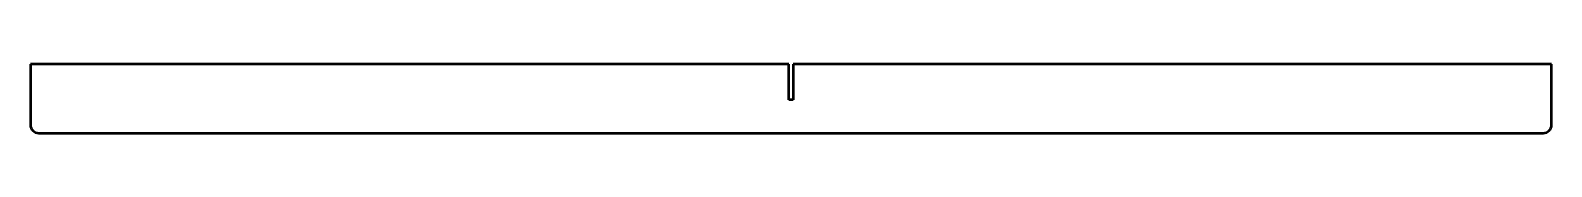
# Model space of a CAD drawing. Header units: millimetres. Extents: x 1 to 1099, y 1 to 51.
import ezdxf

# ---------------------------------------------------------------- set-up
doc = ezdxf.new("R2010")
doc.units = ezdxf.units.MM
doc.layers.add('IV_OUTER_PROFILE', color=7, linetype='Continuous', lineweight=50)

msp = doc.modelspace()

# ---------------------------------------------------------------- linework, layer by layer
at = {"layer": 'IV_OUTER_PROFILE'}
for p, q in [((548.7, 51.2), (1.2, 51.2)), ((1.2, 51.2), (1.2, 7.2)), ((548.7, 25.2), (548.7, 51.2)), ((1099.2, 51.2), (551.7, 51.2)), ((551.7, 51.2), (551.7, 25.2)), ((1099.2, 7.2), (1099.2, 51.2)), ((551.7, 25.2), (548.7, 25.2)), ((7.2, 1.2), (1093.2, 1.2))]:
    msp.add_line(p, q, dxfattribs=at)
for centre, start, end in [((7.2, 7.2), 180, 270), ((1093.2, 7.2), 270, 0)]:
    msp.add_arc(centre, 6, start, end, dxfattribs=at)

doc.saveas('drawing.dxf')
